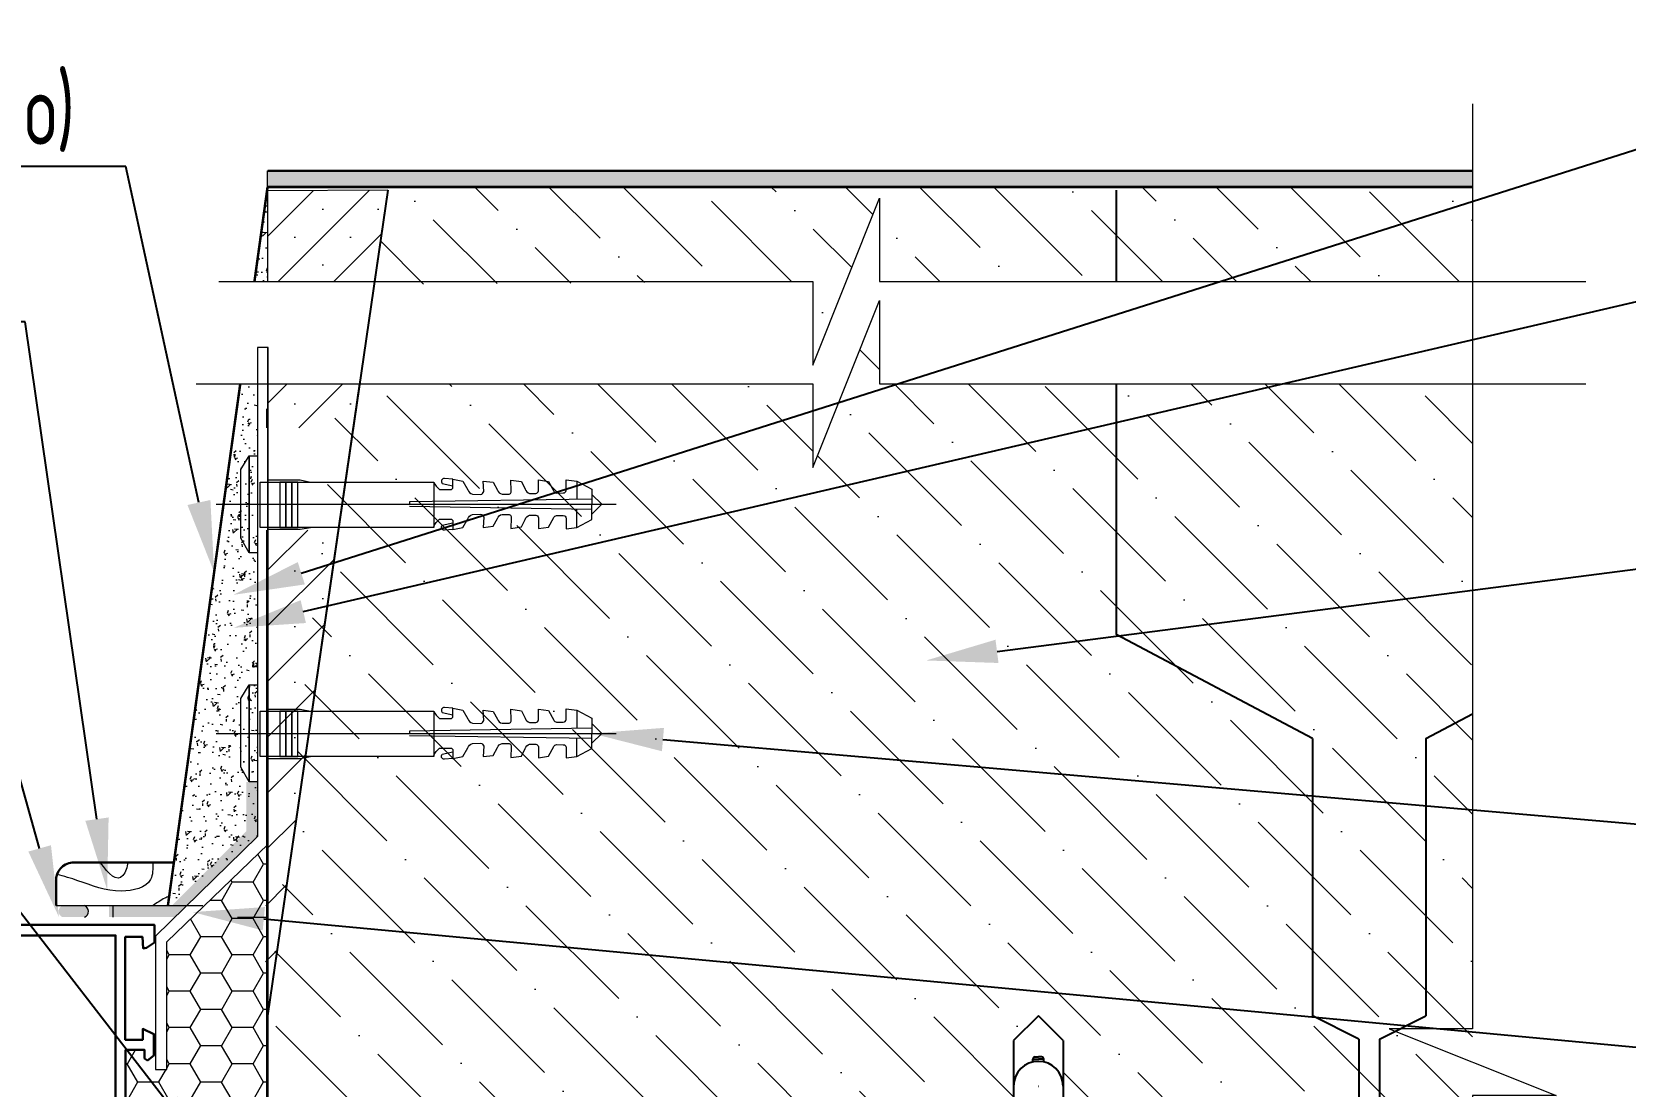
# Model space of a CAD drawing. Header units: millimetres. Extents: x -136099598 to 11807193, y 0 to 779331.
# Drawn here: x 796404 to 801984, y 361619 to 365311 of the extents above; entities that cross this region are included whole.
import ezdxf
from ezdxf import colors
from ezdxf.entities.mleader import LeaderData, LeaderLine
from ezdxf.math import Vec2, Vec3

# ---------------------------------------------------------------- set-up
doc = ezdxf.new("R2010")
doc.units = ezdxf.units.MM
doc.header["$MEASUREMENT"] = 0
doc.layers.get('0').update_dxf_attribs({"color": 250, "lineweight": 9})
for name, color, linetype in [('!!_для разрезов', 7, 'Continuous'), ('_Дюбель', 5, 'Continuous'), ('АР_Таблицы', 250, 'Continuous'), ('Тонкая', 7, 'Continuous')]:
    doc.layers.add(name, color=color, linetype=linetype)
for name, color, linetype, lineweight in [('+АР_Размеры', 252, 'Continuous', 9), ('_Линии для надписей', 5, 'Continuous', 9), ('_Штриховки', 250, 'Continuous', 13), ('PDF _Геометрия', 7, 'Continuous', 0), ('TN-СТЯЖКА', 252, 'Continuous', 15), ('АР_Тонкие', 250, 'Continuous', 5), ('Рисунок', 6, 'Continuous', 35)]:
    doc.layers.add(name, color=color, linetype=linetype, lineweight=lineweight)
doc.styles.add('ISOCPEUR', font='isocpeur.ttf', dxfattribs={"width": 0.7})

msp = doc.modelspace()

# ---------------------------------------------------------------- hatches: boundary and pattern name
at = {"layer": '!!_для разрезов', "linetype": 'Continuous', "lineweight": 18}
h = msp.add_hatch(dxfattribs=at)
h.set_pattern_fill('SACNCR', color=253, scale=57.83317, angle=-90)
h.set_pattern_definition([(45, (-335099.21, -602774.56), (97.379378, -97.379378), []), (45, (-335099.21, -602677.18), (97.379378, -97.379378), [0, -137.715236])])
h.paths.add_polyline_path([(797477.567, 363566.158), (797229.835, 363566.158), (797229.835, 362980.02), (797220.871, 361864.699), (797229.835, 361864.699)])
h.paths.add_polyline_path([(797552.074, 364077.882), (797231.497, 364077.882), (797231.497, 364205.31), (797229.835, 364205.31), (797229.835, 363924.79), (797529.784, 363924.79)])
h.paths.add_polyline_path([(797229.835, 364436.514), (797604.291, 364436.514), (797650.86, 364756.357), (797229.835, 364754.472)])
h = msp.add_hatch()
h.set_pattern_fill('AR-CONC', scale=0.578332, angle=90, style=0)
h.set_pattern_definition([(40, (2885684.95, -2742573.54), (-9.2180785, 105.3631696), [11.017219, -121.189408]), (95, (2885684.95, -2742573.54), (110.4941134, -20.3820435), [8.813775, -96.9515265]), (349.549, (2885684.18, -2742564.76), (101.275532, 84.981507), [9.3631903, -102.9950928]), (43.8158, (2885714.33, -2742573.54), (-24.314411, 156.773603), [16.5258284, -181.784112]), (353.3644, (2885712.3, -2742560.48), (143.094043, 137.298395), [14.0447854, -154.492639]), (98.816, (2885714.33, -2742573.54), (143.0937895, 137.29861), [13.220663, -145.42729]), (69, (2885706.98, -2742558.85), (-59.1433913, 87.6836915), [11.017219, -121.189408]), (124, (2885706.98, -2742558.85), (106.52174, 35.7420722), [8.813775, -96.9515265]), (18.5486, (2885702.05, -2742551.54), (47.3785857, 123.4255223), [9.3631903, -102.9950928]), (52.5, (2885684.947, -2742573.54), (48.9008595, 1.78623717), [0, -95.7763565, 0, -98.420489, 0, -97.3187671]), (82.5, (2885684.947, -2742573.54), (57.9376023, 38.6439291), [0, -56.11436835, 0, -93.5729127, 0, -37.0913037]), (122.5, (2885684.947, -2742606.3), (-3.31311426, 78.41633964), [0, -36.7240631, 0, -114.5790767, 0, -152.0376211]), (132.5, (2885684.95, -2742620.99), (14.7049458, 85.6678015), [0, -47.741282, 0, -76.0922587, 0, -107.9687454])])
h.paths.add_polyline_path([(797229.835, 364824.206), (797229.835, 364767.529), (801450.076, 364767.529), (801450.076, 364824.206)])
h = msp.add_hatch()
h.set_pattern_fill('AR-CONC', scale=0.578332, angle=90, style=0)
h.set_pattern_definition([(40, (2886262.82, -2743350.35), (-9.2180785, 105.3631696), [11.017219, -121.189408]), (95, (2886262.82, -2743350.35), (110.4941134, -20.3820435), [8.813775, -96.9515265]), (349.549, (2886262.06, -2743341.57), (101.275532, 84.981507), [9.3631903, -102.9950928]), (43.8158, (2886292.2, -2743350.35), (-24.314411, 156.773603), [16.5258284, -181.784112]), (353.3644, (2886290.18, -2743337.29), (143.094043, 137.298395), [14.0447854, -154.492639]), (98.816, (2886292.2, -2743350.35), (143.0937895, 137.29861), [13.220663, -145.42729]), (69, (2886284.86, -2743335.66), (-59.1433913, 87.6836915), [11.017219, -121.189408]), (124, (2886284.86, -2743335.66), (106.52174, 35.7420722), [8.813775, -96.9515265]), (18.5486, (2886279.93, -2743328.35), (47.3785857, 123.4255223), [9.3631903, -102.9950928]), (52.5, (2886262.824, -2743350.35), (48.9008595, 1.78623717), [0, -95.7763565, 0, -98.420489, 0, -97.3187671]), (82.5, (2886262.824, -2743350.35), (57.9376023, 38.6439291), [0, -56.11436835, 0, -93.5729127, 0, -37.0913037]), (122.5, (2886262.824, -2743383.108), (-3.31311426, 78.41633964), [0, -36.7240631, 0, -114.5790767, 0, -152.0376211]), (132.5, (2886262.824, -2743397.8), (14.7049458, 85.6678015), [0, -47.741282, 0, -76.0922587, 0, -107.9687454])])
h.paths.add_polyline_path([(797229.835, 364767.529), (797183.922, 364436.514), (797229.835, 364436.514)])
h = msp.add_hatch()
h.set_pattern_fill('AR-CONC', scale=0.578332, angle=90, style=0)
h.set_pattern_definition([(40, (2886494.16, -2743350.35), (-9.2180785, 105.3631696), [11.017219, -121.189408]), (95, (2886494.16, -2743350.35), (110.4941134, -20.3820435), [8.813775, -96.9515265]), (349.549, (2886493.39, -2743341.57), (101.275532, 84.981507), [9.3631903, -102.9950928]), (43.8158, (2886523.54, -2743350.35), (-24.314411, 156.773603), [16.5258284, -181.784112]), (353.3644, (2886521.51, -2743337.29), (143.094043, 137.298395), [14.0447854, -154.492639]), (98.816, (2886523.54, -2743350.35), (143.0937895, 137.29861), [13.220663, -145.42729]), (69, (2886516.19, -2743335.66), (-59.1433913, 87.6836915), [11.017219, -121.189408]), (124, (2886516.19, -2743335.66), (106.52174, 35.7420722), [8.813775, -96.9515265]), (18.5486, (2886511.26, -2743328.35), (47.3785857, 123.4255223), [9.3631903, -102.9950928]), (52.5, (2886494.156, -2743350.35), (48.9008595, 1.78623717), [0, -95.7763565, 0, -98.420489, 0, -97.3187671]), (82.5, (2886494.156, -2743350.35), (57.9376023, 38.6439291), [0, -56.11436835, 0, -93.5729127, 0, -37.0913037]), (122.5, (2886494.156, -2743383.108), (-3.31311426, 78.41633964), [0, -36.7240631, 0, -114.5790767, 0, -152.0376211]), (132.5, (2886494.156, -2743397.8), (14.7049458, 85.6678015), [0, -47.741282, 0, -76.0922587, 0, -107.9687454])])
h.paths.add_polyline_path([(797134.179, 364077.882), (796880.825, 362251.282), (797195.038, 362493.769), (797195.038, 364077.882)])
for points in [[(796894.978, 362251.551), (796674.963, 362251.551), (796674.963, 362211.19), (796745.024, 362211.19), (796905.182, 362210.92), (797194.542, 362495.628), (797194.592, 362684.556), (797155.892, 362684.556), (797155.842, 362512.006)], [(796512.609, 362251.282, 0.69757522), (796511.875, 362210.92), (796589.028, 362210.92, 0.69757522), (796588.294, 362251.282)], [(796512.609, 362251.282, 0.69757522), (796511.875, 362210.92), (796589.028, 362210.92, 0.69757522), (796588.294, 362251.282)]]:
    msp.add_hatch(color=256).paths.add_polyline_path(points)
at = {"ltscale": 100}
h = msp.add_hatch(dxfattribs=at)
h.set_pattern_fill('HONEY', color=256, scale=23.133268, angle=180, style=0)
h.set_pattern_definition([(180, (435814.57, -538100.86), (-110.172189, 63.607928), [73.448126, -146.896252]), (60, (435814.57, -538100.86), (110.172176, 63.6079507), [73.448126, -146.896252]), (120, (435814.57, -538100.86), (-1.3e-05, 127.2158786), [-146.896252, 73.448126])])
h.paths.add_polyline_path([(796876.892, 362124.892), (797229.835, 362464.488), (797229.835, 360817.361), (796938.637, 360817.361), (796938.637, 360935.778), (796728.638, 360935.778), (796736.161, 361746.03), (796837.358, 361746.03), (796837.358, 361677.339), (796876.892, 361677.339)])
at = {"layer": '_Штриховки'}
h = msp.add_hatch(dxfattribs=at)
h.set_pattern_fill('ANSI36', color=256, scale=57.83317, style=0)
h.set_pattern_definition([(135, (899409.27, 349266.73), (-97.37938, 357.05772), [459.0508, -91.81016, 0, -91.81016])])
h.paths.add_polyline_path([(797602.79, 364426.204), (799139.933, 364436.514), (799139.933, 364144.099), (799373.065, 364728.93), (799373.065, 364436.514), (801450.076, 364436.514), (801450.076, 364767.529), (797655.575, 364767.529)])
h.paths.add_polyline_path([(799139.933, 364077.882), (797479.377, 364077.882), (797229.835, 361864.699), (797229.835, 360245.37), (798622.457, 360245.37), (799842.614, 360245.37), (799842.614, 361778.397), (799929.364, 361865.147), (800016.113, 361778.397), (800016.113, 360245.37), (801450.076, 360245.37), (801450.076, 364077.882), (799373.065, 364077.882), (799373.065, 364370.298), (799139.933, 363785.466)])

# ---------------------------------------------------------------- linework, layer by layer
at = {"layer": '!!_для разрезов', "color": 251, "linetype": 'Continuous', "lineweight": 18}
for points in [[(797604.291, 364436.514), (797650.86, 364756.357), (797229.835, 364754.472), (797229.835, 364436.514)], [(797229.835, 364205.31), (797229.835, 363924.79)], [(797229.835, 363566.158), (797229.835, 362980.02), (797229.835, 362980.02), (797229.835, 361864.699), (797552.074, 364077.882)]]:
    msp.add_lwpolyline(points, dxfattribs=at)
at = {"layer": '+АР_Размеры', "ltscale": 100}
for points in [[(801450.076, 365058.3), (801450.076, 361819.458), (801157.661, 361819.458), (801742.492, 361586.326), (801450.076, 361586.326), (801450.076, 357256.46)], [(797058.733, 364436.514), (799139.933, 364436.514), (799139.933, 364144.099), (799373.065, 364728.93), (799373.065, 364436.514), (801847.2, 364436.514)], [(796979.622, 364077.882), (799139.933, 364077.882), (799139.933, 363785.466), (799373.065, 364370.298), (799373.065, 364077.882), (801847.2, 364077.882)]]:
    msp.add_lwpolyline(points, dxfattribs=at)
for p, q in [((797229.835, 364205.31, 0), (797229.835, 360942.561)), ((797231.497, 363741.833), (797343.821, 363741.833)), ((797343.821, 363741.833), (797380.76, 363734.257)), ((798313.517, 363737.897), (798313.517, 363673.552)), ((797049.385, 363656.506), (798451.006, 363656.506)), ((798365.559, 363674.352), (797726.793, 363664.532)), ((797726.793, 363664.532), (797726.793, 363656.506)), ((798365.559, 363638.659), (797726.793, 363648.48)), ((798365.559, 363690.92), (798400.854, 363656.506)), ((798365.559, 363622.091), (798400.854, 363656.506)), ((798313.517, 363575.114), (798313.517, 363639.459)), ((797231.497, 363568.854), (797343.821, 363568.854)), ((797343.821, 363568.854), (797380.76, 363575.611)), ((797231.497, 362939.598), (797343.821, 362939.598)), ((797343.821, 362939.598), (797380.76, 362932.023)), ((798313.517, 362935.663), (798313.517, 362871.317)), ((798365.559, 362872.117), (797726.793, 362862.297)), ((798365.559, 362888.685), (798400.854, 362854.271)), ((797049.385, 362854.271), (798451.006, 362854.271)), ((797726.793, 362862.297), (797726.793, 362854.271)), ((798365.559, 362836.424), (797726.793, 362846.245)), ((798313.517, 362772.879), (798313.517, 362837.224)), ((798365.559, 362819.856), (798400.854, 362854.271)), ((797231.497, 362766.619), (797343.821, 362766.619)), ((797343.821, 362766.619), (797380.76, 362773.376)), ((796489.755, 362251.282), (797002.66, 362251.282)), ((796489.755, 362251.282), (797002.66, 362251.282)), ((796689.281, 362210.92), (796689.281, 362251.282))]:
    msp.add_line(p, q)
at = {"lineweight": 30}
for p, q in [((796557.379, 362402.312), (796901.773, 362402.312)), ((796489.755, 362251.282), (796489.755, 362349.152))]:
    msp.add_line(p, q, dxfattribs=at)
at = {"ltscale": 100}
msp.add_line((797124.61, 362210.92), (797229.835, 362210.92), dxfattribs=at)
at = {"const_width": 8.675}
for points in [[(797229.835, 364824.206), (801450.076, 364824.206)], [(797183.922, 364436.514), (797229.835, 364767.529)], [(796880.825, 362251.282), (797134.179, 364077.882)]]:
    msp.add_lwpolyline(points, dxfattribs=at)
for points in [[(797231.497, 362466.088), (797231.497, 364205.31), (797195.038, 364205.31), (797195.038, 362493.769), (796837.358, 362144.736), (796837.358, 361677.339), (796876.892, 361677.339), (796876.892, 362124.892)], [(797165.455, 363486.807), (797136.193, 363538.278), (797136.193, 363778.097), (797165.455, 363826.301)], [(797165.455, 363826.301), (797195.038, 363826.253), (797195.038, 363486.758), (797165.455, 363486.807)], [(797203.44, 363734.257), (797812.476, 363734.257), (797812.476, 363575.611), (797203.44, 363575.611)], [(797293.494, 363734.257), (797272.522, 363734.257), (797272.522, 363575.611), (797293.494, 363575.611)], [(797314.465, 363734.257), (797293.494, 363734.257), (797293.494, 363575.611), (797314.465, 363575.611)], [(797335.437, 363734.257), (797314.465, 363734.257), (797314.465, 363575.611), (797335.437, 363575.611)], [(797165.455, 362684.572), (797136.193, 362736.043), (797136.193, 362975.862), (797165.455, 363024.066)], [(797165.455, 363024.066), (797195.038, 363024.018), (797195.038, 362684.524), (797165.455, 362684.572)], [(797203.44, 362932.023), (797812.476, 362932.023), (797812.476, 362773.376), (797203.44, 362773.376)], [(797293.494, 362932.023), (797272.522, 362932.023), (797272.522, 362773.376), (797293.494, 362773.376)], [(797314.465, 362932.023), (797293.494, 362932.023), (797293.494, 362773.376), (797314.465, 362773.376)], [(797335.437, 362932.023), (797314.465, 362932.023), (797314.465, 362773.376), (797335.437, 362773.376)]]:
    msp.add_lwpolyline(points, close=True)
for points in [[(797812.476, 363734.257, 0.13729106), (797831.706, 363708.693), (797870.202, 363708.224, 0.46714389), (797878.635, 363716.68), (797878.753, 363744.475), (797914.045, 363737.834), (797930.894, 363707.332, 0.20387197), (797947.206, 363691.798), (797975.888, 363691.107, 0.32098307), (797986.839, 363701.529), (797985.466, 363737.382), (798020.205, 363733.453), (798035.495, 363706.372, 0.30995909), (798051.791, 363692.187), (798071.465, 363692.153, 0.57018912), (798082.763, 363703.874), (798081.802, 363740.863), (798118.717, 363735.774), (798131.522, 363709.234, 0.23444999), (798147.496, 363694.737), (798169.108, 363694.261, 0.34499151), (798178.833, 363703.717), (798178.569, 363741.853), (798213.79, 363736.337), (798232.226, 363702.697, 0.20583325), (798241.951, 363695.604), (798265.607, 363696.13, 0.41139008), (798275.857, 363705.324), (798275.595, 363742.363), (798313.517, 363737.897), (798365.559, 363709.79), (798365.559, 363656.506, 6.88764558)], [(797878.753, 363744.475), (797849.542, 363747.035, 0.70861554), (797841.555, 363729.399), (797878.654, 363720.988)], [(797812.476, 363578.754, -0.13729106), (797831.706, 363604.318), (797870.202, 363604.787, -0.46714389), (797878.635, 363596.331), (797878.753, 363568.536), (797914.045, 363575.177), (797930.894, 363605.679, -0.20387197), (797947.206, 363621.213), (797975.888, 363621.904, -0.32098307), (797986.839, 363611.482), (797985.466, 363575.629), (798020.205, 363579.558), (798035.495, 363606.639, -0.30995909), (798051.791, 363620.824), (798071.465, 363620.858, -0.57018912), (798082.763, 363609.137), (798081.802, 363572.149), (798118.717, 363577.237), (798131.522, 363603.777, -0.23444999), (798147.496, 363618.274), (798169.108, 363618.751, -0.34499151), (798178.833, 363609.294), (798178.569, 363571.158), (798213.79, 363576.674), (798232.226, 363610.314, -0.20583325), (798241.951, 363617.407), (798265.607, 363616.882, -0.41139008), (798275.857, 363607.688), (798275.595, 363570.648), (798313.517, 363575.114), (798365.559, 363603.222), (798365.559, 363656.506, -6.88764558)], [(797878.753, 363568.536), (797849.542, 363565.976, -0.70861554), (797841.555, 363583.612), (797878.654, 363592.023)], [(797812.476, 362932.023, 0.13729106), (797831.706, 362906.458), (797870.202, 362905.989, 0.46714389), (797878.635, 362914.446), (797878.753, 362942.24), (797914.045, 362935.599), (797930.894, 362905.097, 0.20387197), (797947.206, 362889.563), (797975.888, 362888.873, 0.32098307), (797986.839, 362899.294), (797985.466, 362935.148), (798020.205, 362931.219), (798035.495, 362904.137, 0.30995909), (798051.791, 362889.952), (798071.465, 362889.918, 0.57018912), (798082.763, 362901.639), (798081.802, 362938.628), (798118.717, 362933.539), (798131.522, 362906.999, 0.23444999), (798147.496, 362892.502), (798169.108, 362892.026, 0.34499151), (798178.833, 362901.483), (798178.569, 362939.619), (798213.79, 362934.102), (798232.226, 362900.462, 0.20583325), (798241.951, 362893.369), (798265.607, 362893.895, 0.41139008), (798275.857, 362903.089), (798275.595, 362940.128), (798313.517, 362935.663), (798365.559, 362907.555), (798365.559, 362854.271, 6.88764558)], [(797878.753, 362942.24), (797849.542, 362944.801, 0.70861554), (797841.555, 362927.164), (797878.654, 362918.753)], [(797812.476, 362776.519, -0.13729106), (797831.706, 362802.084), (797870.202, 362802.553, -0.46714389), (797878.635, 362794.096), (797878.753, 362766.301), (797914.045, 362772.942), (797930.894, 362803.444, -0.20387197), (797947.206, 362818.978), (797975.888, 362819.669, -0.32098307), (797986.839, 362809.247), (797985.466, 362773.394), (798020.205, 362777.323), (798035.495, 362804.404, -0.30995909), (798051.791, 362818.589), (798071.465, 362818.624, -0.57018912), (798082.763, 362806.902), (798081.802, 362769.914), (798118.717, 362775.003), (798131.522, 362801.543, -0.23444999), (798147.496, 362816.039), (798169.108, 362816.516, -0.34499151), (798178.833, 362807.059), (798178.569, 362768.923), (798213.79, 362774.439), (798232.226, 362808.08, -0.20583325), (798241.951, 362815.172), (798265.607, 362814.647, -0.41139008), (798275.857, 362805.453), (798275.595, 362768.414), (798313.517, 362772.879), (798365.559, 362800.987), (798365.559, 362854.271, -6.88764558)], [(797878.753, 362766.301), (797849.542, 362763.741, -0.70861554), (797841.555, 362781.377), (797878.654, 362789.788)]]:
    msp.add_lwpolyline(points, format="xyb")
at = {"lineweight": 30}
msp.add_arc((796551.871, 362339.727), 62.827, 84.970897, 171.372415, dxfattribs=at)
msp.add_arc((796581.235, 362230.966), 21.507, 291.244967, 70.839668)
msp.add_arc((796581.235, 362230.966), 21.507, 291.244967, 70.839668)
for points, knots in [([(796827.392, 362402.312), (796828.038, 362380.639), (796829.869, 362319.298), (796692.964, 362286.926), (796591.731, 362332.081), (796517.29, 362353.747), (796492.53, 362360.363)], [0, 0, 0, 0, 64.72057442, 183.17682664, 353.06472919, 436.18938341, 436.18938341, 436.18938341, 436.18938341]), ([(796739.977, 362402.312), (796739.231, 362386.653), (796713.25, 362318.769), (796673.62, 362362.019), (796644.045, 362402.312)], [32.80519013, 32.80519013, 32.80519013, 32.80519013, 75.16895584, 182.81129936, 182.81129936, 182.81129936, 182.81129936]), ([(796885.375, 362283.767), (796880.151, 362281.849), (796860.515, 362273.673), (796842.146, 362260.405), (796829.489, 362251.282)], [188.61808624, 188.61808624, 188.61808624, 188.61808624, 203.20601292, 243.42108842, 243.42108842, 243.42108842, 243.42108842])]:
    msp.add_open_spline(points, degree=3, knots=knots)
at = {"layer": '_Дюбель'}
for p, q in [((799929.364, 361865.147), (799842.614, 361778.397)), ((800016.113, 361778.397), (799929.364, 361865.147)), ((799842.614, 361778.397), (799842.614, 358660.711)), ((800016.113, 361778.397), (800016.113, 358660.711)), ((799910.439, 361704.304), (799910.439, 361713.361)), ((799910.439, 361713.361), (799929.364, 361713.361)), ((799918.53, 361721.453), (799929.364, 361721.453)), ((799929.364, 361705.776), (799929.283, 361705.776)), ((799940.197, 361721.453), (799929.364, 361721.453)), ((799948.288, 361713.361), (799929.364, 361713.361)), ((799929.364, 361705.776), (799929.444, 361705.776)), ((799948.288, 361704.304), (799948.288, 361713.361)), ((799928.798, 361619.084), (799929.364, 361619.084)), ((799929.929, 361619.084), (799929.364, 361619.084))]:
    msp.add_line(p, q, dxfattribs=at)
for centre, radius, start, end in [((799929.306, 361619.084), 86.692, 90, 180), ((799918.53, 361713.361), 8.091, 90, 180), ((799929.421, 361619.084), 86.692, 0, 90), ((799940.197, 361713.361), 8.091, 0, 90)]:
    msp.add_arc(centre, radius, start, end, dxfattribs=at)
at = {"layer": '_Линии для надписей'}
msp.add_lwpolyline([(797229.835, 362203.211), (797229.835, 362203.211), (797229.835, 360817.361), (797229.835, 360817.361)], close=True, dxfattribs=at)
at = {"layer": 'PDF _Геометрия', "lineweight": 30}
msp.add_lwpolyline([(795482.4, 362183.504), (796833.351, 362183.504), (796833.351, 362122.064), (796805.986, 362103.005), (796794.694, 362101.364), (796791.693, 362141.415), (796731.485, 362141.415), (796731.485, 361781.24), (796793.036, 361781.24), (796793.036, 361819.15), (796832.095, 361801.509), (796832.095, 361726.699), (796808.828, 361709.057), (796799.251, 361716.001), (796799.251, 361746.03), (796732.4, 361746.03), (796732.4, 361432.992)], dxfattribs=at)
msp.add_lwpolyline([(796697.372, 361547.522), (796697.372, 362146.907), (795963.497, 362146.907), (795963.497, 361985.89), (795842.35, 361985.89), (795842.35, 361547.522), (795965.679, 361547.522), (795965.679, 361563.303), (796578.16, 361563.303), (796578.16, 361547.522)], close=True, dxfattribs=at)
at = {"layer": 'TN-СТЯЖКА'}
msp.add_lwpolyline([(797229.835, 364767.529), (797229.835, 364824.206), (801450.076, 364824.206), (801450.076, 364767.529)], close=True, dxfattribs=at)
at = {"layer": 'Рисунок'}
for p, q in [((801450.076, 364767.529), (797229.835, 364767.529)), ((797229.835, 363924.79), (797229.835, 363990.721)), ((797229.835, 360245.37), (797229.835, 363566.158))]:
    msp.add_line(p, q, dxfattribs=at)
at = {"layer": 'Тонкая', "ltscale": 100}
for p, q in [((797650.86, 364756.357), (797229.835, 361864.699)), ((800201.303, 364756.357), (800201.303, 364436.514)), ((800201.303, 364077.882), (800201.303, 363200.645)), ((800889.518, 362836.296), (800201.303, 363200.645)), ((801285.912, 362836.296), (801450.076, 362923.206)), ((800889.518, 362836.296), (800889.518, 361864.699)), ((801285.912, 362836.296), (801285.912, 361864.699)), ((801051.451, 361783.732), (800889.518, 361864.699)), ((801123.979, 361783.732), (801285.912, 361864.699)), ((801051.451, 361783.732), (801051.451, 361476.06)), ((801123.979, 361783.732), (801123.979, 361476.06))]:
    msp.add_line(p, q, dxfattribs=at)

# ---------------------------------------------------------------- leaders
at = {"layer": 'АР_Таблицы', "lineweight": 9}
ml = msp.add_multileader_mtext('Standard', dxfattribs=at)
ml.set_content('\\pxsm1,ql;Внутренний откос (показан условно)', color=256, style='ISOCPEUR')
ml.set_leader_properties()
ml.build(insert=Vec2(0, 0))
ml.multileader.update_dxf_attribs({"text_left_attachment_type": 6, "text_right_attachment_type": 6, "dogleg_length": 100, "arrow_head_size": 250})
ctx = ml.context
ctx.base_point, ctx.char_height, ctx.arrow_head_size, ctx.landing_gap_size, ctx.plane_origin, ctx.plane_x_axis = Vec3(796633.406, 364839.816), 250, 250, 25, Vec3(782515.412, 388857.042), Vec3(-1, 0)
ctx.left_attachment, ctx.right_attachment = 6, 6
notes = []
notes.append((ctx, [(1, (1, 1, 0), (796733.406, 364839.816), (-1, 0), 100, [(0, [(797042.721, 363418.497)], 0, [])])]))
ctx.mtext.insert, ctx.mtext.width, ctx.mtext.defined_height, ctx.mtext.flow_direction = Vec3(792557.156, 365164.816), 4915.01488, 891.717, 5
ml = msp.add_multileader_mtext('Standard', dxfattribs=at)
ml.set_content('\\pxsm1,ql;Декоративный нащельник', color=256, style='ISOCPEUR')
ml.set_leader_properties()
ml.build(insert=Vec2(0, 0))
ml.multileader.update_dxf_attribs({"text_left_attachment_type": 6, "text_right_attachment_type": 6, "dogleg_length": 100, "arrow_head_size": 250})
ctx = ml.context
ctx.base_point, ctx.char_height, ctx.arrow_head_size, ctx.landing_gap_size, ctx.plane_origin, ctx.plane_x_axis = Vec3(796280.851, 364295.63), 250, 250, 25, Vec3(780768.206, 388933.392), Vec3(-1, 0)
ctx.left_attachment, ctx.right_attachment = 6, 6
notes.append((ctx, [(1, (1, 1, 0), (796380.851, 364295.63), (-1, 0), 100, [(0, [(796668.22, 362306.658)], 0, [])])]))
ctx.mtext.insert, ctx.mtext.width, ctx.mtext.defined_height, ctx.mtext.flow_direction = Vec3(793438.351, 364620.63), 4915.01488, 660.993, 5
at = {"layer": 'АР_Тонкие'}
ml = msp.add_multileader_mtext('Standard', dxfattribs=at)
ml.set_content('\\pxsm1,ql;Восстановление стены ц.п. раствор', color=256, style='ISOCPEUR')
ml.set_leader_properties()
ml.build(insert=Vec2(0, 0))
ml.multileader.update_dxf_attribs({"text_left_attachment_type": 6, "text_right_attachment_type": 6, "dogleg_length": 100, "arrow_head_size": 250})
ctx = ml.context
ctx.base_point, ctx.char_height, ctx.arrow_head_size, ctx.landing_gap_size, ctx.plane_origin, ctx.plane_x_axis = Vec3(806380.658, 364985.601), 250, 250, 25, Vec3(784363.101, 389843.143), Vec3(-1, 0)
ctx.left_attachment, ctx.right_attachment = 6, 6
notes.append((ctx, [(0, (1, 1, 0), (802293.158, 364985.601), (1, 0), 100, [(0, [(797109.786, 363339.379)], 0, [])])]))
ctx.mtext.insert, ctx.mtext.width, ctx.mtext.defined_height, ctx.mtext.flow_direction = Vec3(803086.063, 365310.601), 4915.01488, 660.993, 5
ml = msp.add_multileader_mtext('Standard', dxfattribs=at)
ml.set_content('\\pxsm1,ql;Штукатурный слой внутреннего откоса ', color=256, style='ISOCPEUR')
ml.set_leader_properties()
ml.build(insert=Vec2(0, 0))
ml.multileader.update_dxf_attribs({"text_left_attachment_type": 6, "text_right_attachment_type": 6, "dogleg_length": 100, "arrow_head_size": 250})
ctx = ml.context
ctx.base_point, ctx.char_height, ctx.arrow_head_size, ctx.landing_gap_size, ctx.plane_origin, ctx.plane_x_axis = Vec3(806853.158, 364429.039), 250, 250, 25, Vec3(781923.335, 388857.042), Vec3(-1, 0)
ctx.left_attachment, ctx.right_attachment = 6, 6
notes.append((ctx, [(0, (1, 1, 0), (802293.158, 364429.039), (1, 0), 100, [(0, [(797111.509, 363224.098)], 0, [])])]))
ctx.mtext.insert, ctx.mtext.width, ctx.mtext.defined_height, ctx.mtext.flow_direction = Vec3(803083.293, 364754.039), 5366.47425, 660.993, 5
ml = msp.add_multileader_mtext('Standard', dxfattribs=at)
ml.set_content('\\pxsm1,ql;Герметик', color=256, style='ISOCPEUR')
ml.set_leader_properties()
ml.build(insert=Vec2(0, 0))
ml.multileader.update_dxf_attribs({"text_left_attachment_type": 6, "text_right_attachment_type": 6, "dogleg_length": 100, "arrow_head_size": 250})
ctx = ml.context
ctx.base_point, ctx.char_height, ctx.arrow_head_size, ctx.landing_gap_size, ctx.plane_origin, ctx.plane_x_axis = Vec3(795948.189, 363813.595), 250, 250, 25, Vec3(780137.335, 387821.611), Vec3(-1, 0)
ctx.left_attachment, ctx.right_attachment = 6, 6
notes.append((ctx, [(1, (1, 1, 0), (796048.189, 363813.595), (-1, 0), 100, [(0, [(796499.459, 362210.92)], 0, [])])]))
ctx.mtext.insert, ctx.mtext.width, ctx.mtext.defined_height, ctx.mtext.flow_direction = Vec3(794925.689, 364138.595), 4915.01488, 660.993, 5
ml = msp.add_multileader_mtext('Standard', dxfattribs=at)
ml.set_content('\\pxsm1,ql;Существующие наружные несущие стены ', color=256, style='ISOCPEUR')
ml.set_leader_properties()
ml.build(insert=Vec2(0, 0))
ml.multileader.update_dxf_attribs({"text_left_attachment_type": 6, "text_right_attachment_type": 6, "dogleg_length": 100, "arrow_head_size": 250})
ctx = ml.context
ctx.base_point, ctx.char_height, ctx.arrow_head_size, ctx.landing_gap_size, ctx.plane_origin, ctx.plane_x_axis = Vec3(806969.898, 363469.271), 250, 250, 25, Vec3(784713.24, 381294.946), Vec3(-1, 0)
ctx.left_attachment, ctx.right_attachment = 6, 6
notes.append((ctx, [(0, (1, 1, 0), (802331.148, 363469.271), (1, 0), 100, [(0, [(799536.571, 363109.632)], 0, [])])]))
ctx.mtext.insert, ctx.mtext.width, ctx.mtext.defined_height, ctx.mtext.flow_direction = Vec3(802456.148, 363794.271), 5832.10016, 1281.572, 5
ml = msp.add_multileader_mtext('Standard', dxfattribs=at)
ml.set_content('\\pxsm1,ql;Монтажная пена', color=256, style='ISOCPEUR')
ml.set_leader_properties()
ml.build(insert=Vec2(0, 0))
ml.multileader.update_dxf_attribs({"text_left_attachment_type": 6, "text_right_attachment_type": 6, "dogleg_length": 100, "arrow_head_size": 250})
ctx = ml.context
ctx.base_point, ctx.char_height, ctx.arrow_head_size, ctx.landing_gap_size, ctx.plane_origin, ctx.plane_x_axis = Vec3(795363.097, 363386.907), 250, 250, 25, Vec3(779837.1, 381915.75), Vec3(-1, 0)
ctx.left_attachment, ctx.right_attachment = 6, 6
notes.append((ctx, [(1, (1, 1, 0), (795463.097, 363386.907), (-1, 0), 100, [(0, [(797035.256, 361360.205)], 0, [])])]))
ctx.mtext.insert, ctx.mtext.width, ctx.mtext.defined_height, ctx.mtext.flow_direction = Vec3(793518.097, 363686.907), 4915.01488, 660.993, 5
ml = msp.add_multileader_mtext('Standard', dxfattribs=at)
ml.set_content('\\pxsm1,ql;Дверной блок', color=256, style='ISOCPEUR')
ml.set_leader_properties()
ml.build(insert=Vec2(0, 0))
ml.multileader.update_dxf_attribs({"text_left_attachment_type": 6, "text_right_attachment_type": 6, "dogleg_length": 100, "arrow_head_size": 250})
ctx = ml.context
ctx.base_point, ctx.char_height, ctx.arrow_head_size, ctx.landing_gap_size, ctx.plane_origin, ctx.plane_x_axis = Vec3(794005.311, 362568.977), 250, 250, 25, Vec3(815800.673, 405208.709), Vec3(-1, 0)
ctx.left_attachment, ctx.right_attachment = 6, 6
notes.append((ctx, [(1, (1, 1, 0), (794105.311, 362568.977), (-1, 0), 100, [(0, [(794928.705, 362192.203)], 0, [])])]))
ctx.mtext.insert, ctx.mtext.width, ctx.mtext.defined_height, ctx.mtext.flow_direction = Vec3(792527.811, 362893.977), 8498.60878, 1142.931, 5
ml = msp.add_multileader_mtext('Standard', dxfattribs=at)
ml.set_content('\\pxsm1,ql;Рамный дюбель (см. поставщиков окон) ', color=256, style='ISOCPEUR')
ml.set_leader_properties()
ml.build(insert=Vec2(0, 0))
ml.multileader.update_dxf_attribs({"text_left_attachment_type": 6, "text_right_attachment_type": 6, "dogleg_length": 100, "arrow_head_size": 250})
ctx = ml.context
ctx.base_point, ctx.char_height, ctx.arrow_head_size, ctx.landing_gap_size, ctx.plane_origin, ctx.plane_x_axis = Vec3(806880.827, 362511.474), 250, 250, 25, Vec3(785381.921, 389805.112), Vec3(-1, 0)
ctx.left_attachment, ctx.right_attachment = 6, 6
notes.append((ctx, [(0, (1, 1, 0), (802320.884, 362511.474), (1, 0), 196.193, [(0, [(798365.559, 362854.271)], 0, [])])]))
ctx.mtext.insert, ctx.mtext.width, ctx.mtext.defined_height, ctx.mtext.flow_direction = Vec3(802542.077, 362811.474), 5801.43521, 580.247, 5
ml = msp.add_multileader_mtext('Standard', dxfattribs=at)
ml.set_content('\\pxsm1,ql;Стеклопакет', color=256, style='ISOCPEUR')
ml.set_leader_properties()
ml.build(insert=Vec2(0, 0))
ml.multileader.update_dxf_attribs({"text_left_attachment_type": 6, "text_right_attachment_type": 6, "dogleg_length": 100, "arrow_head_size": 250})
ctx = ml.context
ctx.base_point, ctx.char_height, ctx.arrow_head_size, ctx.landing_gap_size, ctx.plane_origin, ctx.plane_x_axis = Vec3(792197.296, 362088.215, 0), 250, 250, 25, Vec3(814788.999, 404903.169, 0), Vec3(-1, 0)
ctx.left_attachment, ctx.right_attachment = 6, 6
notes.append((ctx, [(1, (1, 1, 0), (792297.296, 362088.215, 0), (-1, 0), 100, [(0, [(793733.808, 361787.06, 0)], 0, [])])]))
ctx.mtext.insert, ctx.mtext.width, ctx.mtext.defined_height, ctx.mtext.flow_direction = Vec3(790772.296, 362388.215, 0), 8498.60878, 1142.931, 5
ml = msp.add_multileader_mtext('Standard', dxfattribs=at)
ml.set_content('\\pxsm1,ql;Пароизоляционная лента', color=256, style='ISOCPEUR')
ml.set_leader_properties()
ml.build(insert=Vec2(0, 0))
ml.multileader.update_dxf_attribs({"text_left_attachment_type": 6, "text_right_attachment_type": 6, "dogleg_length": 100, "arrow_head_size": 250})
ctx = ml.context
ctx.base_point, ctx.char_height, ctx.arrow_head_size, ctx.landing_gap_size, ctx.plane_origin, ctx.plane_x_axis = Vec3(805499.434, 361712.574), 250, 250, 25, Vec3(781331.923, 388933.392), Vec3(-1, 0)
ctx.left_attachment, ctx.right_attachment = 6, 6
notes.append((ctx, [(0, (1, 1, 0), (802483.341, 361712.574), (1, 0), 209.843, [(0, [(796967.847, 362228.512)], 0, [])])]))
ctx.mtext.insert, ctx.mtext.width, ctx.mtext.defined_height, ctx.mtext.flow_direction = Vec3(802718.184, 362037.574), 4915.01488, 660.993, 5
for ctx, leaders in notes:
    for number, flags, end, landing, length, lines in leaders:
        leader = LeaderData()
        leader.index, (leader.has_last_leader_line, leader.has_dogleg_vector, leader.attachment_direction) = number, flags
        leader.last_leader_point, leader.dogleg_vector, leader.dogleg_length = Vec3(end), Vec3(landing), length
        for number, points, colour, breaks in lines:
            line = LeaderLine()
            line.index, line.vertices, line.color, line.breaks = number, Vec3.list(points), colors.encode_raw_color(colour), breaks
            leader.lines.append(line)
        ctx.leaders.append(leader)

doc.saveas('drawing.dxf')
